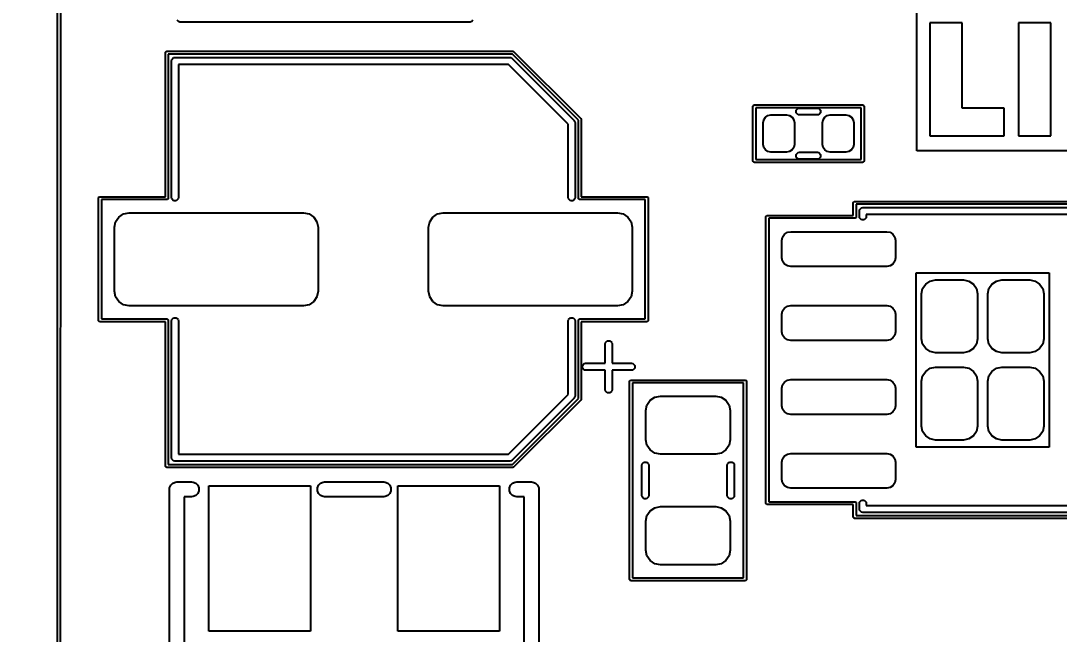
# Model space of a CAD drawing. Extents: x 99 to 187, y -188 to -32.
# Drawn here: x 126.56 to 144.41, y -142.81 to -132.27 of the extents above; entities that cross this region are included whole.
import ezdxf

# ---------------------------------------------------------------- set-up
doc = ezdxf.new("R2010")
doc.units = 0
doc.layers.get('0').update_dxf_attribs({"linetype": 'CONTINUOUS'})
doc.layers.get('Defpoints').update_dxf_attribs({"linetype": 'CONTINUOUS'})
doc.layers.add('BLACK', color=7, linetype='CONTINUOUS')
doc.dimstyles.get("Standard").update_dxf_attribs({"dimtxt": 3, "dimasz": 3, "dimexe": 0.18, "dimexo": 0.0625, "dimgap": 0.09, "dimtad": 0, "dimtih": 1, "dimtoh": 1, "dimzin": 0, "dimdsep": 46, "dimtxsty": 'Standard', "dimcen": 0.09, "dimclrd": 3, "dimclre": 3, "dimclrt": 3, "dimadec": 0, "dimazin": 0, "dimtfac": 1, "dimtofl": 0, "dimtmove": 0, "dimatfit": 3, "dimfxl": 1, "dimtolj": 1, "dimtzin": 0, "dimarcsym": 0})

# ---------------------------------------------------------------- blocks, each defined once
blk = doc.blocks.new('*D9')
at = {"color": 3, "linetype": 'Continuous', "lineweight": -2}
for p, q in [((129.184, -49.578), (104.649, -49.577)), ((104.829, -52.577), (104.826, -107.356)), ((104.822, -163.241), (104.826, -110.536)), ((129.177, -166.243), (104.642, -166.241))]:
    blk.add_line(p, q, dxfattribs=at)
at = {"color": 3, "linetype": 'Continuous'}
for points in [[(104.329, -52.577), (105.329, -52.577), (104.829, -49.577)], [(104.322, -163.241), (105.322, -163.241), (104.822, -166.241)]]:
    blk.add_solid(points, dxfattribs=at)
at = {"layer": 'Defpoints', "color": 0, "linetype": 'Continuous'}
for p in [(104.829, -49.577), (129.247, -49.578), (129.24, -166.243)]:
    blk.add_point(p, dxfattribs=at)
at = {"color": 3, "linetype": 'Continuous', "insert": (104.826, -108.946), "char_height": 3, "attachment_point": 5}
blk.add_mtext('\\A1;116.66', dxfattribs=at)
blk = doc.blocks.new('*D10')
at = {"color": 3, "linetype": 'Continuous', "lineweight": -2}
for p, q in [((129.781, -52.266), (122.89, -52.262)), ((123.068, -55.262), (123.042, -106.373)), ((123.015, -160.663), (123.041, -109.553)), ((129.725, -163.667), (122.834, -163.663))]:
    blk.add_line(p, q, dxfattribs=at)
at = {"color": 3, "linetype": 'Continuous'}
for points in [[(122.568, -55.262), (123.568, -55.262), (123.07, -52.262)], [(122.515, -160.663), (123.515, -160.664), (123.014, -163.663)]]:
    blk.add_solid(points, dxfattribs=at)
at = {"layer": 'Defpoints', "color": 0, "linetype": 'Continuous'}
for p in [(129.844, -52.266), (123.014, -163.663), (129.788, -163.667)]:
    blk.add_point(p, dxfattribs=at)
at = {"color": 3, "linetype": 'Continuous', "insert": (123.042, -107.963), "char_height": 3, "attachment_point": 5}
blk.add_mtext('\\A1;111.40', dxfattribs=at)

msp = doc.modelspace()

# ---------------------------------------------------------------- linework, layer by layer
at = {"layer": 'BLACK', "linetype": 'Continuous'}
for p, q in [((127.184033, -158.111992), (127.197765, -112.694393)), ((127.247765, -112.694408), (127.234033, -158.112005)), ((141.965356, -134.503485), (141.965356, -132.050387)), ((129.268332, -132.28236), (129.24764, -132.261668)), ((129.295368, -132.293559), (129.268332, -132.28236)), ((134.311668, -132.28236), (134.284632, -132.293559)), ((134.33236, -132.261668), (134.311668, -132.28236)), ((129.31, -132.295), (129.295368, -132.293559)), ((134.27, -132.295), (129.31, -132.295)), ((134.284632, -132.293559), (134.27, -132.295)), ((142.742498, -132.30778), (142.187578, -132.30778)), ((142.187578, -132.30778), (142.187578, -134.25)), ((142.742498, -133.773237), (142.742498, -132.30778)), ((144.264619, -132.303872), (143.709699, -132.303872)), ((143.709699, -132.303872), (143.709699, -134.25)), ((144.264619, -134.25), (144.264619, -132.303872)), ((129.045, -132.82), (129.046903, -132.810433)), ((129.045, -135.295), (129.045, -132.82)), ((129.046903, -132.810433), (129.060433, -132.796903)), ((129.060433, -132.796903), (129.07, -132.795)), ((129.07, -132.795), (135.02, -132.795)), ((135.02, -132.795), (135.029567, -132.796903)), ((135.029567, -132.796903), (135.037678, -132.802322)), ((135.037678, -132.802322), (136.187678, -133.952323)), ((129.095, -132.845), (129.095, -135.32)), ((135.009644, -132.845), (129.095, -132.845)), ((129.15, -132.96), (129.154567, -132.937039)), ((129.15, -135.31), (129.15, -132.96)), ((129.154567, -132.937039), (129.187039, -132.904567)), ((129.187039, -132.904567), (129.21, -132.9)), ((129.21, -132.9), (134.965563, -132.9)), ((134.965563, -132.9), (134.988524, -132.904567)), ((134.988524, -132.904567), (135.007989, -132.917574)), ((135.007989, -132.917574), (136.072426, -133.98201)), ((136.145, -133.980355), (135.009644, -132.845)), ((134.940711, -133.02), (129.27, -133.02)), ((129.27, -133.02), (129.27, -135.31)), ((135.97, -134.049289), (134.940711, -133.02)), ((139.160433, -133.716903), (139.17, -133.715)), ((139.17, -133.715), (141.03, -133.715)), ((141.03, -133.715), (141.039567, -133.716903)), ((139.145, -133.74), (139.146903, -133.730433)), ((139.145, -134.68), (139.145, -133.74)), ((139.146903, -133.730433), (139.160433, -133.716903)), ((139.195, -133.765), (139.195, -134.655)), ((141.005, -133.765), (139.195, -133.765)), ((139.403338, -133.900276), (139.455, -133.89)), ((139.403338, -133.900276), (139.455, -133.89)), ((139.455, -133.89), (139.725, -133.89)), ((139.455, -133.89), (139.725, -133.89)), ((139.725, -133.89), (139.776662, -133.900276)), ((139.725, -133.89), (139.776662, -133.900276)), ((139.890926, -133.807039), (139.923398, -133.774567)), ((139.890926, -133.852961), (139.890926, -133.807039)), ((139.923398, -133.885433), (139.890926, -133.852961)), ((139.923398, -133.774567), (139.946359, -133.77)), ((139.946359, -133.89), (139.923398, -133.885433)), ((139.946359, -133.77), (140.253641, -133.77)), ((140.253641, -133.89), (139.946359, -133.89)), ((140.253641, -133.77), (140.276602, -133.774567)), ((140.276602, -133.885433), (140.253641, -133.89)), ((140.276602, -133.774567), (140.309074, -133.807039)), ((140.309074, -133.852961), (140.276602, -133.885433)), ((140.309074, -133.807039), (140.309074, -133.852961)), ((140.423338, -133.900276), (140.475, -133.89)), ((140.423338, -133.900276), (140.475, -133.89)), ((140.475, -133.89), (140.745, -133.89)), ((140.475, -133.89), (140.745, -133.89)), ((140.745, -133.89), (140.796662, -133.900276)), ((140.745, -133.89), (140.796662, -133.900276)), ((141.005, -134.655), (141.005, -133.765)), ((141.039567, -133.716903), (141.053097, -133.730433)), ((141.053097, -133.730433), (141.055, -133.74)), ((141.055, -133.74), (141.055, -134.68)), ((143.465457, -133.773237), (142.742498, -133.773237)), ((143.465457, -134.25), (143.465457, -133.773237)), ((135.97, -135.31), (135.97, -134.049289)), ((136.072426, -133.98201), (136.085433, -134.001476)), ((136.085433, -134.001476), (136.09, -134.024437)), ((136.09, -134.024437), (136.09, -135.31)), ((136.145, -135.32), (136.145, -133.980355)), ((136.187678, -133.952323), (136.193097, -133.960433)), ((136.193097, -133.960433), (136.195, -133.97)), ((136.195, -133.97), (136.195, -135.295)), ((139.32, -134.025), (139.330276, -133.973338)), ((139.32, -134.025), (139.330276, -133.973338)), ((139.32, -134.395), (139.32, -134.025)), ((139.32, -134.395), (139.32, -134.025)), ((139.330276, -133.973338), (139.359541, -133.929541)), ((139.330276, -133.973338), (139.359541, -133.929541)), ((139.359541, -133.929541), (139.403338, -133.900276)), ((139.359541, -133.929541), (139.403338, -133.900276)), ((139.776662, -133.900276), (139.820459, -133.929541)), ((139.776662, -133.900276), (139.820459, -133.929541)), ((139.820459, -133.929541), (139.849724, -133.973338)), ((139.820459, -133.929541), (139.849724, -133.973338)), ((139.849724, -133.973338), (139.86, -134.025)), ((139.849724, -133.973338), (139.86, -134.025)), ((139.86, -134.025), (139.86, -134.395)), ((139.86, -134.025), (139.86, -134.395)), ((140.34, -134.025), (140.350276, -133.973338)), ((140.34, -134.025), (140.350276, -133.973338)), ((140.34, -134.395), (140.34, -134.025)), ((140.34, -134.395), (140.34, -134.025)), ((140.350276, -133.973338), (140.379541, -133.929541)), ((140.350276, -133.973338), (140.379541, -133.929541)), ((140.379541, -133.929541), (140.423338, -133.900276)), ((140.379541, -133.929541), (140.423338, -133.900276)), ((140.796662, -133.900276), (140.840459, -133.929541)), ((140.796662, -133.900276), (140.840459, -133.929541)), ((140.840459, -133.929541), (140.869724, -133.973338)), ((140.840459, -133.929541), (140.869724, -133.973338)), ((140.869724, -133.973338), (140.88, -134.025)), ((140.869724, -133.973338), (140.88, -134.025)), ((140.88, -134.025), (140.88, -134.395)), ((140.88, -134.025), (140.88, -134.395)), ((142.187578, -134.25), (143.465457, -134.25)), ((143.709699, -134.25), (144.264619, -134.25)), ((139.330276, -134.446662), (139.32, -134.395)), ((139.330276, -134.446662), (139.32, -134.395)), ((139.86, -134.395), (139.849724, -134.446662)), ((139.86, -134.395), (139.849724, -134.446662)), ((140.350276, -134.446662), (140.34, -134.395)), ((140.350276, -134.446662), (140.34, -134.395)), ((140.88, -134.395), (140.869724, -134.446662)), ((140.88, -134.395), (140.869724, -134.446662)), ((139.359541, -134.490459), (139.330276, -134.446662)), ((139.359541, -134.490459), (139.330276, -134.446662)), ((139.403338, -134.519724), (139.359541, -134.490459)), ((139.403338, -134.519724), (139.359541, -134.490459)), ((139.455, -134.53), (139.403338, -134.519724)), ((139.455, -134.53), (139.403338, -134.519724)), ((139.725, -134.53), (139.455, -134.53)), ((139.725, -134.53), (139.455, -134.53)), ((139.776662, -134.519724), (139.725, -134.53)), ((139.776662, -134.519724), (139.725, -134.53)), ((139.820459, -134.490459), (139.776662, -134.519724)), ((139.820459, -134.490459), (139.776662, -134.519724)), ((139.849724, -134.446662), (139.820459, -134.490459)), ((139.849724, -134.446662), (139.820459, -134.490459)), ((139.890926, -134.567039), (139.923398, -134.534567)), ((139.890926, -134.612961), (139.890926, -134.567039)), ((139.923398, -134.534567), (139.946359, -134.53)), ((139.946359, -134.53), (140.253641, -134.53)), ((140.253641, -134.53), (140.276602, -134.534567)), ((140.276602, -134.534567), (140.309074, -134.567039)), ((140.309074, -134.567039), (140.309074, -134.612961)), ((140.379541, -134.490459), (140.350276, -134.446662)), ((140.379541, -134.490459), (140.350276, -134.446662)), ((140.423338, -134.519724), (140.379541, -134.490459)), ((140.423338, -134.519724), (140.379541, -134.490459)), ((140.475, -134.53), (140.423338, -134.519724)), ((140.475, -134.53), (140.423338, -134.519724)), ((140.745, -134.53), (140.475, -134.53)), ((140.745, -134.53), (140.475, -134.53)), ((140.796662, -134.519724), (140.745, -134.53)), ((140.796662, -134.519724), (140.745, -134.53)), ((140.840459, -134.490459), (140.796662, -134.519724)), ((140.840459, -134.490459), (140.796662, -134.519724)), ((140.869724, -134.446662), (140.840459, -134.490459)), ((140.869724, -134.446662), (140.840459, -134.490459)), ((152.889457, -134.503485), (141.965356, -134.503485)), ((139.146903, -134.689567), (139.145, -134.68)), ((139.160433, -134.703097), (139.146903, -134.689567)), ((139.17, -134.705), (139.160433, -134.703097)), ((141.03, -134.705), (139.17, -134.705)), ((139.195, -134.655), (141.005, -134.655)), ((139.923398, -134.645433), (139.890926, -134.612961)), ((139.946359, -134.65), (139.923398, -134.645433)), ((140.253641, -134.65), (139.946359, -134.65)), ((140.276602, -134.645433), (140.253641, -134.65)), ((140.309074, -134.612961), (140.276602, -134.645433)), ((141.039567, -134.703097), (141.03, -134.705)), ((141.053097, -134.689567), (141.039567, -134.703097)), ((141.055, -134.68), (141.053097, -134.689567)), ((127.895, -135.32), (127.896903, -135.310433)), ((127.895, -137.42), (127.895, -135.32)), ((127.896903, -135.310433), (127.910433, -135.296903)), ((127.910433, -135.296903), (127.92, -135.295)), ((127.92, -135.295), (129.045, -135.295)), ((129.095, -135.32), (129.093097, -135.329567)), ((129.154567, -135.332961), (129.15, -135.31)), ((129.27, -135.31), (129.265433, -135.332961)), ((135.974567, -135.332961), (135.97, -135.31)), ((136.09, -135.31), (136.085433, -135.332961)), ((136.146903, -135.329567), (136.145, -135.32)), ((136.195, -135.295), (137.32, -135.295)), ((137.32, -135.295), (137.329567, -135.296903)), ((137.329567, -135.296903), (137.343097, -135.310433)), ((137.343097, -135.310433), (137.345, -135.32)), ((137.345, -135.32), (137.345, -137.42)), ((129.07, -135.345), (127.945, -135.345)), ((127.945, -135.345), (127.945, -137.395)), ((129.079567, -135.343097), (129.07, -135.345)), ((129.093097, -135.329567), (129.079567, -135.343097)), ((129.187039, -135.365433), (129.154567, -135.332961)), ((129.232961, -135.365433), (129.187039, -135.365433)), ((129.265433, -135.332961), (129.232961, -135.365433)), ((136.007039, -135.365433), (135.974567, -135.332961)), ((136.052961, -135.365433), (136.007039, -135.365433)), ((136.085433, -135.332961), (136.052961, -135.365433)), ((136.160433, -135.343097), (136.146903, -135.329567)), ((136.17, -135.345), (136.160433, -135.343097)), ((137.295, -135.345), (136.17, -135.345)), ((137.295, -137.395), (137.295, -135.345)), ((140.87, -135.4), (140.871903, -135.390433)), ((140.87, -135.615), (140.87, -135.4)), ((140.871903, -135.390433), (140.885433, -135.376903)), ((140.885433, -135.376903), (140.895, -135.375)), ((140.895, -135.375), (145.295, -135.375)), ((140.92, -135.425), (140.92, -135.64)), ((145.27, -135.425), (140.92, -135.425)), ((140.979567, -135.517039), (141.012039, -135.484567)), ((141.012039, -135.484567), (141.035, -135.48)), ((141.035, -135.48), (145.155, -135.48)), ((128.18903, -135.724329), (128.243223, -135.643223)), ((128.18903, -135.724329), (128.243223, -135.643223)), ((128.243223, -135.643223), (128.324329, -135.58903)), ((128.243223, -135.643223), (128.324329, -135.58903)), ((128.324329, -135.58903), (128.42, -135.57)), ((128.324329, -135.58903), (128.42, -135.57)), ((128.42, -135.57), (131.42, -135.57)), ((128.42, -135.57), (131.42, -135.57)), ((131.42, -135.57), (131.515671, -135.58903)), ((131.42, -135.57), (131.515671, -135.58903)), ((131.515671, -135.58903), (131.596777, -135.643223)), ((131.515671, -135.58903), (131.596777, -135.643223)), ((131.596777, -135.643223), (131.65097, -135.724329)), ((131.596777, -135.643223), (131.65097, -135.724329)), ((133.58903, -135.724329), (133.643223, -135.643223)), ((133.58903, -135.724329), (133.643223, -135.643223)), ((133.643223, -135.643223), (133.724329, -135.58903)), ((133.643223, -135.643223), (133.724329, -135.58903)), ((133.724329, -135.58903), (133.82, -135.57)), ((133.724329, -135.58903), (133.82, -135.57)), ((133.82, -135.57), (136.82, -135.57)), ((133.82, -135.57), (136.82, -135.57)), ((136.82, -135.57), (136.915671, -135.58903)), ((136.82, -135.57), (136.915671, -135.58903)), ((136.915671, -135.58903), (136.996777, -135.643223)), ((136.915671, -135.58903), (136.996777, -135.643223)), ((136.996777, -135.643223), (137.05097, -135.724329)), ((136.996777, -135.643223), (137.05097, -135.724329)), ((139.37, -135.64), (139.371903, -135.630433)), ((139.37, -140.56), (139.37, -135.64)), ((139.371903, -135.630433), (139.385433, -135.616903)), ((139.385433, -135.616903), (139.395, -135.615)), ((139.395, -135.615), (140.87, -135.615)), ((140.895, -135.665), (139.42, -135.665)), ((139.42, -135.665), (139.42, -140.535)), ((140.904567, -135.663097), (140.895, -135.665)), ((140.918097, -135.649567), (140.904567, -135.663097)), ((140.92, -135.64), (140.918097, -135.649567)), ((140.975, -135.54), (140.979567, -135.517039)), ((140.975, -135.635), (140.975, -135.54)), ((140.979567, -135.657961), (140.975, -135.635)), ((141.012039, -135.690433), (140.979567, -135.657961)), ((141.090433, -135.657961), (141.057961, -135.690433)), ((141.095, -135.635), (141.090433, -135.657961)), ((145.095, -135.6), (141.095, -135.6)), ((141.095, -135.6), (141.095, -135.635)), ((128.17, -135.82), (128.18903, -135.724329)), ((128.17, -135.82), (128.18903, -135.724329)), ((128.17, -136.92), (128.17, -135.82)), ((128.17, -136.92), (128.17, -135.82)), ((131.65097, -135.724329), (131.67, -135.82)), ((131.65097, -135.724329), (131.67, -135.82)), ((131.67, -135.82), (131.67, -136.92)), ((131.67, -135.82), (131.67, -136.92)), ((133.57, -135.82), (133.58903, -135.724329)), ((133.57, -135.82), (133.58903, -135.724329)), ((133.57, -136.92), (133.57, -135.82)), ((133.57, -136.92), (133.57, -135.82)), ((137.05097, -135.724329), (137.07, -135.82)), ((137.05097, -135.724329), (137.07, -135.82)), ((137.07, -135.82), (137.07, -136.92)), ((137.07, -135.82), (137.07, -136.92)), ((141.057961, -135.690433), (141.012039, -135.690433)), ((139.645, -136.045), (139.656418, -135.987597)), ((139.645, -136.045), (139.656418, -135.987597)), ((139.656418, -135.987597), (139.688934, -135.938934)), ((139.656418, -135.987597), (139.688934, -135.938934)), ((139.688934, -135.938934), (139.737597, -135.906418)), ((139.688934, -135.938934), (139.737597, -135.906418)), ((139.737597, -135.906418), (139.795, -135.895)), ((139.737597, -135.906418), (139.795, -135.895)), ((139.795, -135.895), (141.445, -135.895)), ((139.795, -135.895), (141.445, -135.895)), ((141.445, -135.895), (141.502403, -135.906418)), ((141.445, -135.895), (141.502403, -135.906418)), ((141.502403, -135.906418), (141.551066, -135.938934)), ((141.502403, -135.906418), (141.551066, -135.938934)), ((141.551066, -135.938934), (141.583582, -135.987597)), ((141.551066, -135.938934), (141.583582, -135.987597)), ((141.583582, -135.987597), (141.595, -136.045)), ((141.583582, -135.987597), (141.595, -136.045)), ((139.645, -136.345), (139.645, -136.045)), ((139.645, -136.345), (139.645, -136.045)), ((141.595, -136.045), (141.595, -136.345)), ((141.595, -136.045), (141.595, -136.345)), ((139.656418, -136.402403), (139.645, -136.345)), ((139.656418, -136.402403), (139.645, -136.345)), ((141.595, -136.345), (141.583582, -136.402403)), ((141.595, -136.345), (141.583582, -136.402403)), ((139.688934, -136.451066), (139.656418, -136.402403)), ((139.688934, -136.451066), (139.656418, -136.402403)), ((139.737597, -136.483582), (139.688934, -136.451066)), ((139.737597, -136.483582), (139.688934, -136.451066)), ((139.795, -136.495), (139.737597, -136.483582)), ((139.795, -136.495), (139.737597, -136.483582)), ((141.445, -136.495), (139.795, -136.495)), ((141.445, -136.495), (139.795, -136.495)), ((141.502403, -136.483582), (141.445, -136.495)), ((141.502403, -136.483582), (141.445, -136.495)), ((141.551066, -136.451066), (141.502403, -136.483582)), ((141.551066, -136.451066), (141.502403, -136.483582)), ((141.583582, -136.402403), (141.551066, -136.451066)), ((141.583582, -136.402403), (141.551066, -136.451066)), ((141.95, -139.6), (141.95, -136.6)), ((141.95, -136.6), (144.24, -136.6)), ((142.115294, -136.795294), (142.193156, -136.743269)), ((142.193156, -136.743269), (142.285, -136.725)), ((142.285, -136.725), (142.765, -136.725)), ((142.765, -136.725), (142.856844, -136.743269)), ((142.856844, -136.743269), (142.934706, -136.795294)), ((143.255294, -136.795294), (143.333156, -136.743269)), ((143.333156, -136.743269), (143.425, -136.725)), ((143.425, -136.725), (143.905, -136.725)), ((143.905, -136.725), (143.996844, -136.743269)), ((143.996844, -136.743269), (144.074706, -136.795294)), ((144.24, -136.6), (144.24, -139.6)), ((128.18903, -137.015671), (128.17, -136.92)), ((128.18903, -137.015671), (128.17, -136.92)), ((131.67, -136.92), (131.65097, -137.015671)), ((131.67, -136.92), (131.65097, -137.015671)), ((133.58903, -137.015671), (133.57, -136.92)), ((133.58903, -137.015671), (133.57, -136.92)), ((137.07, -136.92), (137.05097, -137.015671)), ((137.07, -136.92), (137.05097, -137.015671)), ((142.045, -136.965), (142.063269, -136.873156)), ((142.063269, -136.873156), (142.115294, -136.795294)), ((142.934706, -136.795294), (142.986731, -136.873156)), ((142.986731, -136.873156), (143.005, -136.965)), ((143.185, -136.965), (143.203269, -136.873156)), ((143.203269, -136.873156), (143.255294, -136.795294)), ((144.074706, -136.795294), (144.126731, -136.873156)), ((144.126731, -136.873156), (144.145, -136.965)), ((128.243223, -137.096777), (128.18903, -137.015671)), ((128.243223, -137.096777), (128.18903, -137.015671)), ((128.324329, -137.15097), (128.243223, -137.096777)), ((128.324329, -137.15097), (128.243223, -137.096777)), ((131.596777, -137.096777), (131.515671, -137.15097)), ((131.596777, -137.096777), (131.515671, -137.15097)), ((131.65097, -137.015671), (131.596777, -137.096777)), ((131.65097, -137.015671), (131.596777, -137.096777)), ((133.643223, -137.096777), (133.58903, -137.015671)), ((133.643223, -137.096777), (133.58903, -137.015671)), ((133.724329, -137.15097), (133.643223, -137.096777)), ((133.724329, -137.15097), (133.643223, -137.096777)), ((136.996777, -137.096777), (136.915671, -137.15097)), ((136.996777, -137.096777), (136.915671, -137.15097)), ((137.05097, -137.015671), (136.996777, -137.096777)), ((137.05097, -137.015671), (136.996777, -137.096777)), ((142.045, -137.735), (142.045, -136.965)), ((143.005, -136.965), (143.005, -137.735)), ((143.185, -137.735), (143.185, -136.965)), ((144.145, -136.965), (144.145, -137.735)), ((128.42, -137.17), (128.324329, -137.15097)), ((128.42, -137.17), (128.324329, -137.15097)), ((131.42, -137.17), (128.42, -137.17)), ((131.42, -137.17), (128.42, -137.17)), ((131.515671, -137.15097), (131.42, -137.17)), ((131.515671, -137.15097), (131.42, -137.17)), ((133.82, -137.17), (133.724329, -137.15097)), ((133.82, -137.17), (133.724329, -137.15097)), ((136.82, -137.17), (133.82, -137.17)), ((136.82, -137.17), (133.82, -137.17)), ((136.915671, -137.15097), (136.82, -137.17)), ((136.915671, -137.15097), (136.82, -137.17)), ((139.645, -137.315), (139.656418, -137.257597)), ((139.645, -137.315), (139.656418, -137.257597)), ((139.656418, -137.257597), (139.688934, -137.208934)), ((139.656418, -137.257597), (139.688934, -137.208934)), ((139.688934, -137.208934), (139.737597, -137.176418)), ((139.688934, -137.208934), (139.737597, -137.176418)), ((139.737597, -137.176418), (139.795, -137.165)), ((139.737597, -137.176418), (139.795, -137.165)), ((139.795, -137.165), (141.445, -137.165)), ((139.795, -137.165), (141.445, -137.165)), ((141.445, -137.165), (141.502403, -137.176418)), ((141.445, -137.165), (141.502403, -137.176418)), ((141.502403, -137.176418), (141.551066, -137.208934)), ((141.502403, -137.176418), (141.551066, -137.208934)), ((141.551066, -137.208934), (141.583582, -137.257597)), ((141.551066, -137.208934), (141.583582, -137.257597)), ((141.583582, -137.257597), (141.595, -137.315)), ((141.583582, -137.257597), (141.595, -137.315)), ((127.896903, -137.429567), (127.895, -137.42)), ((127.910433, -137.443097), (127.896903, -137.429567)), ((127.92, -137.445), (127.910433, -137.443097)), ((129.045, -137.445), (127.92, -137.445)), ((127.945, -137.395), (129.07, -137.395)), ((129.045, -139.92), (129.045, -137.445)), ((129.07, -137.395), (129.079567, -137.396903)), ((129.079567, -137.396903), (129.093097, -137.410433)), ((129.093097, -137.410433), (129.095, -137.42)), ((129.095, -137.42), (129.095, -139.895)), ((129.15, -137.43), (129.154567, -137.407039)), ((129.15, -139.78), (129.15, -137.43)), ((129.154567, -137.407039), (129.187039, -137.374567)), ((129.187039, -137.374567), (129.232961, -137.374567)), ((129.232961, -137.374567), (129.265433, -137.407039)), ((129.265433, -137.407039), (129.27, -137.43)), ((129.27, -137.43), (129.27, -139.72)), ((135.97, -137.43), (135.974567, -137.407039)), ((135.97, -138.69071), (135.97, -137.43)), ((135.974567, -137.407039), (136.007039, -137.374567)), ((136.007039, -137.374567), (136.052961, -137.374567)), ((136.052961, -137.374567), (136.085433, -137.407039)), ((136.085433, -137.407039), (136.09, -137.43)), ((136.09, -137.43), (136.09, -138.715563)), ((136.145, -137.42), (136.146903, -137.410433)), ((136.145, -138.759644), (136.145, -137.42)), ((136.146903, -137.410433), (136.160433, -137.396903)), ((136.160433, -137.396903), (136.17, -137.395)), ((136.17, -137.395), (137.295, -137.395)), ((137.32, -137.445), (136.195, -137.445)), ((136.195, -137.445), (136.195, -138.77)), ((137.329567, -137.443097), (137.32, -137.445)), ((137.343097, -137.429567), (137.329567, -137.443097)), ((137.345, -137.42), (137.343097, -137.429567)), ((139.645, -137.615), (139.645, -137.315)), ((139.645, -137.615), (139.645, -137.315)), ((141.595, -137.315), (141.595, -137.615)), ((141.595, -137.315), (141.595, -137.615)), ((139.656418, -137.672403), (139.645, -137.615)), ((139.656418, -137.672403), (139.645, -137.615)), ((141.595, -137.615), (141.583582, -137.672403)), ((141.595, -137.615), (141.583582, -137.672403)), ((136.60375, -137.82375), (136.608317, -137.800789)), ((136.608317, -137.800789), (136.640789, -137.768317)), ((136.640789, -137.768317), (136.686711, -137.768317)), ((136.686711, -137.768317), (136.719183, -137.800789)), ((136.719183, -137.800789), (136.72375, -137.82375)), ((139.688934, -137.721066), (139.656418, -137.672403)), ((139.688934, -137.721066), (139.656418, -137.672403)), ((139.737597, -137.753582), (139.688934, -137.721066)), ((139.737597, -137.753582), (139.688934, -137.721066)), ((139.795, -137.765), (139.737597, -137.753582)), ((139.795, -137.765), (139.737597, -137.753582)), ((141.445, -137.765), (139.795, -137.765)), ((141.445, -137.765), (139.795, -137.765)), ((141.502403, -137.753582), (141.445, -137.765)), ((141.502403, -137.753582), (141.445, -137.765)), ((141.551066, -137.721066), (141.502403, -137.753582)), ((141.551066, -137.721066), (141.502403, -137.753582)), ((141.583582, -137.672403), (141.551066, -137.721066)), ((141.583582, -137.672403), (141.551066, -137.721066)), ((142.063269, -137.826844), (142.045, -137.735)), ((143.005, -137.735), (142.986731, -137.826844)), ((143.203269, -137.826844), (143.185, -137.735)), ((144.145, -137.735), (144.126731, -137.826844)), ((136.60375, -138.1575), (136.60375, -137.82375)), ((136.72375, -137.82375), (136.72375, -138.1575)), ((142.115294, -137.904706), (142.063269, -137.826844)), ((142.193156, -137.956731), (142.115294, -137.904706)), ((142.285, -137.975), (142.193156, -137.956731)), ((142.765, -137.975), (142.285, -137.975)), ((142.856844, -137.956731), (142.765, -137.975)), ((142.934706, -137.904706), (142.856844, -137.956731)), ((142.986731, -137.826844), (142.934706, -137.904706)), ((143.255294, -137.904706), (143.203269, -137.826844)), ((143.333156, -137.956731), (143.255294, -137.904706)), ((143.425, -137.975), (143.333156, -137.956731)), ((143.905, -137.975), (143.425, -137.975)), ((143.996844, -137.956731), (143.905, -137.975)), ((144.074706, -137.904706), (143.996844, -137.956731)), ((144.126731, -137.826844), (144.074706, -137.904706)), ((136.214567, -138.194539), (136.247039, -138.162067)), ((136.247039, -138.162067), (136.27, -138.1575)), ((136.27, -138.1575), (136.60375, -138.1575)), ((136.72375, -138.1575), (137.0575, -138.1575)), ((137.0575, -138.1575), (137.080461, -138.162067)), ((137.080461, -138.162067), (137.112933, -138.194539)), ((136.214567, -138.240461), (136.214567, -138.194539)), ((136.247039, -138.272933), (136.214567, -138.240461)), ((136.27, -138.2775), (136.247039, -138.272933)), ((136.60375, -138.2775), (136.27, -138.2775)), ((136.60375, -138.61125), (136.60375, -138.2775)), ((137.0575, -138.2775), (136.72375, -138.2775)), ((136.72375, -138.2775), (136.72375, -138.61125)), ((137.080461, -138.272933), (137.0575, -138.2775)), ((137.112933, -138.240461), (137.080461, -138.272933)), ((137.112933, -138.194539), (137.112933, -138.240461)), ((142.063269, -138.373156), (142.115294, -138.295294)), ((142.115294, -138.295294), (142.193156, -138.243269)), ((142.193156, -138.243269), (142.285, -138.225)), ((142.285, -138.225), (142.765, -138.225)), ((142.765, -138.225), (142.856844, -138.243269)), ((142.856844, -138.243269), (142.934706, -138.295294)), ((142.934706, -138.295294), (142.986731, -138.373156)), ((143.203269, -138.373156), (143.255294, -138.295294)), ((143.255294, -138.295294), (143.333156, -138.243269)), ((143.333156, -138.243269), (143.425, -138.225)), ((143.425, -138.225), (143.905, -138.225)), ((143.905, -138.225), (143.996844, -138.243269)), ((143.996844, -138.243269), (144.074706, -138.295294)), ((144.074706, -138.295294), (144.126731, -138.373156)), ((137.025, -138.47), (137.026903, -138.460433)), ((137.025, -141.87), (137.025, -138.47)), ((137.026903, -138.460433), (137.040433, -138.446903)), ((137.040433, -138.446903), (137.05, -138.445)), ((137.05, -138.445), (139.01, -138.445)), ((137.075, -138.495), (137.075, -141.845)), ((138.985, -138.495), (137.075, -138.495)), ((138.985, -141.845), (138.985, -138.495)), ((139.01, -138.445), (139.019567, -138.446903)), ((139.019567, -138.446903), (139.033097, -138.460433)), ((139.033097, -138.460433), (139.035, -138.47)), ((139.035, -138.47), (139.035, -141.87)), ((139.645, -138.585), (139.656418, -138.527597)), ((139.645, -138.585), (139.656418, -138.527597)), ((139.656418, -138.527597), (139.688934, -138.478934)), ((139.656418, -138.527597), (139.688934, -138.478934)), ((139.688934, -138.478934), (139.737597, -138.446418)), ((139.688934, -138.478934), (139.737597, -138.446418)), ((139.737597, -138.446418), (139.795, -138.435)), ((139.737597, -138.446418), (139.795, -138.435)), ((139.795, -138.435), (141.445, -138.435)), ((139.795, -138.435), (141.445, -138.435)), ((141.445, -138.435), (141.502403, -138.446418)), ((141.445, -138.435), (141.502403, -138.446418)), ((141.502403, -138.446418), (141.551066, -138.478934)), ((141.502403, -138.446418), (141.551066, -138.478934)), ((141.551066, -138.478934), (141.583582, -138.527597)), ((141.551066, -138.478934), (141.583582, -138.527597)), ((141.583582, -138.527597), (141.595, -138.585)), ((141.583582, -138.527597), (141.595, -138.585)), ((142.045, -138.465), (142.063269, -138.373156)), ((142.045, -139.235), (142.045, -138.465)), ((142.986731, -138.373156), (143.005, -138.465)), ((143.005, -138.465), (143.005, -139.235)), ((143.185, -138.465), (143.203269, -138.373156)), ((143.185, -139.235), (143.185, -138.465)), ((144.126731, -138.373156), (144.145, -138.465)), ((144.145, -138.465), (144.145, -139.235)), ((134.940711, -139.72), (135.97, -138.69071)), ((136.608317, -138.634211), (136.60375, -138.61125)), ((136.640789, -138.666683), (136.608317, -138.634211)), ((136.686711, -138.666683), (136.640789, -138.666683)), ((136.719183, -138.634211), (136.686711, -138.666683)), ((136.72375, -138.61125), (136.719183, -138.634211)), ((139.645, -138.885), (139.645, -138.585)), ((139.645, -138.885), (139.645, -138.585)), ((141.595, -138.585), (141.595, -138.885)), ((141.595, -138.585), (141.595, -138.885)), ((136.072426, -138.75799), (135.007989, -139.822426)), ((135.009644, -139.895), (136.145, -138.759644)), ((136.187678, -138.787677), (135.037678, -139.937678)), ((136.085433, -138.738524), (136.072426, -138.75799)), ((136.09, -138.715563), (136.085433, -138.738524)), ((136.193097, -138.779567), (136.187678, -138.787677)), ((136.195, -138.77), (136.193097, -138.779567)), ((137.305, -138.97), (137.32403, -138.874329)), ((137.305, -138.97), (137.32403, -138.874329)), ((137.32403, -138.874329), (137.378223, -138.793223)), ((137.32403, -138.874329), (137.378223, -138.793223)), ((137.378223, -138.793223), (137.459329, -138.73903)), ((137.378223, -138.793223), (137.459329, -138.73903)), ((137.459329, -138.73903), (137.555, -138.72)), ((137.459329, -138.73903), (137.555, -138.72)), ((137.555, -138.72), (138.505, -138.72)), ((137.555, -138.72), (138.505, -138.72)), ((138.505, -138.72), (138.600671, -138.73903)), ((138.505, -138.72), (138.600671, -138.73903)), ((138.600671, -138.73903), (138.681777, -138.793223)), ((138.600671, -138.73903), (138.681777, -138.793223)), ((138.681777, -138.793223), (138.73597, -138.874329)), ((138.681777, -138.793223), (138.73597, -138.874329)), ((138.73597, -138.874329), (138.755, -138.97)), ((138.73597, -138.874329), (138.755, -138.97)), ((139.656418, -138.942403), (139.645, -138.885)), ((139.656418, -138.942403), (139.645, -138.885)), ((141.595, -138.885), (141.583582, -138.942403)), ((141.595, -138.885), (141.583582, -138.942403)), ((137.305, -139.47), (137.305, -138.97)), ((137.305, -139.47), (137.305, -138.97)), ((138.755, -138.97), (138.755, -139.47)), ((138.755, -138.97), (138.755, -139.47)), ((139.688934, -138.991066), (139.656418, -138.942403)), ((139.688934, -138.991066), (139.656418, -138.942403)), ((139.737597, -139.023582), (139.688934, -138.991066)), ((139.737597, -139.023582), (139.688934, -138.991066)), ((139.795, -139.035), (139.737597, -139.023582)), ((139.795, -139.035), (139.737597, -139.023582)), ((141.445, -139.035), (139.795, -139.035)), ((141.445, -139.035), (139.795, -139.035)), ((141.502403, -139.023582), (141.445, -139.035)), ((141.502403, -139.023582), (141.445, -139.035)), ((141.551066, -138.991066), (141.502403, -139.023582)), ((141.551066, -138.991066), (141.502403, -139.023582)), ((141.583582, -138.942403), (141.551066, -138.991066)), ((141.583582, -138.942403), (141.551066, -138.991066)), ((142.063269, -139.326844), (142.045, -139.235)), ((143.005, -139.235), (142.986731, -139.326844)), ((143.203269, -139.326844), (143.185, -139.235)), ((144.145, -139.235), (144.126731, -139.326844)), ((142.115294, -139.404706), (142.063269, -139.326844)), ((142.193156, -139.456731), (142.115294, -139.404706)), ((142.934706, -139.404706), (142.856844, -139.456731)), ((142.986731, -139.326844), (142.934706, -139.404706)), ((143.255294, -139.404706), (143.203269, -139.326844)), ((143.333156, -139.456731), (143.255294, -139.404706)), ((144.074706, -139.404706), (143.996844, -139.456731)), ((144.126731, -139.326844), (144.074706, -139.404706)), ((137.32403, -139.565671), (137.305, -139.47)), ((137.32403, -139.565671), (137.305, -139.47)), ((137.378223, -139.646777), (137.32403, -139.565671)), ((137.378223, -139.646777), (137.32403, -139.565671)), ((138.73597, -139.565671), (138.681777, -139.646777)), ((138.73597, -139.565671), (138.681777, -139.646777)), ((138.755, -139.47), (138.73597, -139.565671)), ((138.755, -139.47), (138.73597, -139.565671)), ((144.24, -139.6), (141.95, -139.6)), ((142.285, -139.475), (142.193156, -139.456731)), ((142.765, -139.475), (142.285, -139.475)), ((142.856844, -139.456731), (142.765, -139.475)), ((143.425, -139.475), (143.333156, -139.456731)), ((143.905, -139.475), (143.425, -139.475)), ((143.996844, -139.456731), (143.905, -139.475)), ((129.154567, -139.802961), (129.15, -139.78)), ((129.27, -139.72), (134.940711, -139.72)), ((137.459329, -139.70097), (137.378223, -139.646777)), ((137.459329, -139.70097), (137.378223, -139.646777)), ((137.555, -139.72), (137.459329, -139.70097)), ((137.555, -139.72), (137.459329, -139.70097)), ((138.505, -139.72), (137.555, -139.72)), ((138.505, -139.72), (137.555, -139.72)), ((138.600671, -139.70097), (138.505, -139.72)), ((138.600671, -139.70097), (138.505, -139.72)), ((138.681777, -139.646777), (138.600671, -139.70097)), ((138.681777, -139.646777), (138.600671, -139.70097)), ((139.656418, -139.797597), (139.688934, -139.748934)), ((139.656418, -139.797597), (139.688934, -139.748934)), ((139.688934, -139.748934), (139.737597, -139.716418)), ((139.688934, -139.748934), (139.737597, -139.716418)), ((139.737597, -139.716418), (139.795, -139.705)), ((139.737597, -139.716418), (139.795, -139.705)), ((139.795, -139.705), (141.445, -139.705)), ((139.795, -139.705), (141.445, -139.705)), ((141.445, -139.705), (141.502403, -139.716418)), ((141.445, -139.705), (141.502403, -139.716418)), ((141.502403, -139.716418), (141.551066, -139.748934)), ((141.502403, -139.716418), (141.551066, -139.748934)), ((141.551066, -139.748934), (141.583582, -139.797597)), ((141.551066, -139.748934), (141.583582, -139.797597)), ((129.046903, -139.929567), (129.045, -139.92)), ((129.060433, -139.943097), (129.046903, -139.929567)), ((129.07, -139.945), (129.060433, -139.943097)), ((135.02, -139.945), (129.07, -139.945)), ((129.095, -139.895), (135.009644, -139.895)), ((129.187039, -139.835433), (129.154567, -139.802961)), ((129.21, -139.84), (129.187039, -139.835433)), ((134.965563, -139.84), (129.21, -139.84)), ((134.988524, -139.835433), (134.965563, -139.84)), ((135.007989, -139.822426), (134.988524, -139.835433)), ((135.029567, -139.943097), (135.02, -139.945)), ((135.037678, -139.937678), (135.029567, -139.943097)), ((137.235, -139.908748), (137.239567, -139.885787)), ((137.235, -140.431252), (137.235, -139.908748)), ((137.239567, -139.885787), (137.272039, -139.853315)), ((137.272039, -139.853315), (137.317961, -139.853315)), ((137.317961, -139.853315), (137.350433, -139.885787)), ((137.350433, -139.885787), (137.355, -139.908748)), ((137.355, -139.908748), (137.355, -140.431252)), ((138.705, -139.908748), (138.709567, -139.885787)), ((138.705, -140.431252), (138.705, -139.908748)), ((138.709567, -139.885787), (138.742039, -139.853315)), ((138.742039, -139.853315), (138.787961, -139.853315)), ((138.787961, -139.853315), (138.820433, -139.885787)), ((138.820433, -139.885787), (138.825, -139.908748)), ((138.825, -139.908748), (138.825, -140.431252)), ((139.645, -139.855), (139.656418, -139.797597)), ((139.645, -139.855), (139.656418, -139.797597)), ((139.645, -140.155), (139.645, -139.855)), ((139.645, -140.155), (139.645, -139.855)), ((141.583582, -139.797597), (141.595, -139.855)), ((141.583582, -139.797597), (141.595, -139.855)), ((141.595, -139.855), (141.595, -140.155)), ((141.595, -139.855), (141.595, -140.155)), ((129.115, -140.323), (129.11744, -140.298224)), ((129.11744, -140.298224), (129.136403, -140.252443)), ((129.136403, -140.252443), (129.171443, -140.217403)), ((129.171443, -140.217403), (129.217224, -140.19844)), ((129.217224, -140.19844), (129.242, -140.196)), ((129.242, -140.196), (129.496, -140.196)), ((129.496, -140.196), (129.520776, -140.19844)), ((129.520776, -140.19844), (129.566557, -140.217403)), ((129.566557, -140.217403), (129.601597, -140.252443)), ((129.601597, -140.252443), (129.62056, -140.298224)), ((129.62056, -140.298224), (129.62056, -140.347776)), ((129.79, -142.76), (129.79, -140.26)), ((129.79, -140.26), (131.54, -140.26)), ((129.79, -142.76), (129.79, -140.26)), ((129.79, -140.26), (131.54, -140.26)), ((131.54, -140.26), (131.54, -142.76)), ((131.54, -140.26), (131.54, -142.76)), ((131.65744, -140.298224), (131.676403, -140.252443)), ((131.65744, -140.347776), (131.65744, -140.298224)), ((131.676403, -140.252443), (131.711443, -140.217403)), ((131.711443, -140.217403), (131.757224, -140.19844)), ((131.757224, -140.19844), (131.782, -140.196)), ((131.782, -140.196), (132.798, -140.196)), ((132.798, -140.196), (132.822776, -140.19844)), ((132.822776, -140.19844), (132.868557, -140.217403)), ((132.868557, -140.217403), (132.903597, -140.252443)), ((132.903597, -140.252443), (132.92256, -140.298224)), ((132.92256, -140.298224), (132.92256, -140.347776)), ((133.04, -142.76), (133.04, -140.26)), ((133.04, -140.26), (134.79, -140.26)), ((133.04, -142.76), (133.04, -140.26)), ((133.04, -140.26), (134.79, -140.26)), ((134.79, -140.26), (134.79, -142.76)), ((134.79, -140.26), (134.79, -142.76)), ((134.95944, -140.298224), (134.978403, -140.252443)), ((134.95944, -140.347776), (134.95944, -140.298224)), ((134.978403, -140.252443), (135.013443, -140.217403)), ((135.013443, -140.217403), (135.059224, -140.19844)), ((135.059224, -140.19844), (135.084, -140.196)), ((135.084, -140.196), (135.338, -140.196)), ((135.338, -140.196), (135.362776, -140.19844)), ((135.362776, -140.19844), (135.408557, -140.217403)), ((135.408557, -140.217403), (135.443597, -140.252443)), ((135.443597, -140.252443), (135.46256, -140.298224)), ((135.46256, -140.298224), (135.465, -140.323)), ((139.656418, -140.212403), (139.645, -140.155)), ((139.656418, -140.212403), (139.645, -140.155)), ((139.688934, -140.261066), (139.656418, -140.212403)), ((139.688934, -140.261066), (139.656418, -140.212403)), ((139.737597, -140.293582), (139.688934, -140.261066)), ((139.737597, -140.293582), (139.688934, -140.261066)), ((139.795, -140.305), (139.737597, -140.293582)), ((139.795, -140.305), (139.737597, -140.293582)), ((141.445, -140.305), (139.795, -140.305)), ((141.445, -140.305), (139.795, -140.305)), ((141.502403, -140.293582), (141.445, -140.305)), ((141.502403, -140.293582), (141.445, -140.305)), ((141.551066, -140.261066), (141.502403, -140.293582)), ((141.551066, -140.261066), (141.502403, -140.293582)), ((141.583582, -140.212403), (141.551066, -140.261066)), ((141.583582, -140.212403), (141.551066, -140.261066)), ((141.595, -140.155), (141.583582, -140.212403)), ((141.595, -140.155), (141.583582, -140.212403)), ((129.115, -148.197), (129.115, -140.323)), ((129.496, -140.45), (129.369, -140.45)), ((129.369, -140.45), (129.369, -148.07)), ((129.520776, -140.44756), (129.496, -140.45)), ((129.566557, -140.428597), (129.520776, -140.44756)), ((129.601597, -140.393557), (129.566557, -140.428597)), ((129.62056, -140.347776), (129.601597, -140.393557)), ((131.676403, -140.393557), (131.65744, -140.347776)), ((131.711443, -140.428597), (131.676403, -140.393557)), ((131.757224, -140.44756), (131.711443, -140.428597)), ((131.782, -140.45), (131.757224, -140.44756)), ((132.798, -140.45), (131.782, -140.45)), ((132.822776, -140.44756), (132.798, -140.45)), ((132.868557, -140.428597), (132.822776, -140.44756)), ((132.903597, -140.393557), (132.868557, -140.428597)), ((132.92256, -140.347776), (132.903597, -140.393557)), ((134.978403, -140.393557), (134.95944, -140.347776)), ((135.013443, -140.428597), (134.978403, -140.393557)), ((135.059224, -140.44756), (135.013443, -140.428597)), ((135.084, -140.45), (135.059224, -140.44756)), ((135.211, -140.45), (135.084, -140.45)), ((135.211, -148.07), (135.211, -140.45)), ((135.465, -140.323), (135.465, -148.197)), ((137.239567, -140.454213), (137.235, -140.431252)), ((137.272039, -140.486685), (137.239567, -140.454213)), ((137.317961, -140.486685), (137.272039, -140.486685)), ((137.350433, -140.454213), (137.317961, -140.486685)), ((137.355, -140.431252), (137.350433, -140.454213)), ((138.709567, -140.454213), (138.705, -140.431252)), ((138.742039, -140.486685), (138.709567, -140.454213)), ((138.787961, -140.486685), (138.742039, -140.486685)), ((138.820433, -140.454213), (138.787961, -140.486685)), ((138.825, -140.431252), (138.820433, -140.454213)), ((137.378223, -140.693223), (137.459329, -140.63903)), ((137.378223, -140.693223), (137.459329, -140.63903)), ((137.459329, -140.63903), (137.555, -140.62)), ((137.459329, -140.63903), (137.555, -140.62)), ((137.555, -140.62), (138.505, -140.62)), ((137.555, -140.62), (138.505, -140.62)), ((138.505, -140.62), (138.600671, -140.63903)), ((138.505, -140.62), (138.600671, -140.63903)), ((138.600671, -140.63903), (138.681777, -140.693223)), ((138.600671, -140.63903), (138.681777, -140.693223)), ((139.371903, -140.569567), (139.37, -140.56)), ((139.385433, -140.583097), (139.371903, -140.569567)), ((139.395, -140.585), (139.385433, -140.583097)), ((140.87, -140.585), (139.395, -140.585)), ((139.42, -140.535), (140.895, -140.535)), ((140.87, -140.8), (140.87, -140.585)), ((140.895, -140.535), (140.904567, -140.536903)), ((140.904567, -140.536903), (140.918097, -140.550433)), ((140.918097, -140.550433), (140.92, -140.56)), ((140.92, -140.56), (140.92, -140.775)), ((140.975, -140.565), (140.979567, -140.542039)), ((140.975, -140.66), (140.975, -140.565)), ((140.979567, -140.682961), (140.975, -140.66)), ((140.979567, -140.542039), (141.012039, -140.509567)), ((141.012039, -140.509567), (141.057961, -140.509567)), ((141.057961, -140.509567), (141.090433, -140.542039)), ((141.090433, -140.542039), (141.095, -140.565)), ((141.095, -140.565), (141.095, -140.6)), ((141.095, -140.6), (145.095, -140.6)), ((137.305, -140.87), (137.32403, -140.774329)), ((137.305, -140.87), (137.32403, -140.774329)), ((137.32403, -140.774329), (137.378223, -140.693223)), ((137.32403, -140.774329), (137.378223, -140.693223)), ((138.681777, -140.693223), (138.73597, -140.774329)), ((138.681777, -140.693223), (138.73597, -140.774329)), ((138.73597, -140.774329), (138.755, -140.87)), ((138.73597, -140.774329), (138.755, -140.87)), ((140.871903, -140.809567), (140.87, -140.8)), ((140.885433, -140.823097), (140.871903, -140.809567)), ((140.895, -140.825), (140.885433, -140.823097)), ((145.295, -140.825), (140.895, -140.825)), ((140.92, -140.775), (145.27, -140.775)), ((141.012039, -140.715433), (140.979567, -140.682961)), ((141.035, -140.72), (141.012039, -140.715433)), ((145.155, -140.72), (141.035, -140.72)), ((137.305, -141.37), (137.305, -140.87)), ((137.305, -141.37), (137.305, -140.87)), ((138.755, -140.87), (138.755, -141.37)), ((138.755, -140.87), (138.755, -141.37)), ((137.32403, -141.465671), (137.305, -141.37)), ((137.32403, -141.465671), (137.305, -141.37)), ((138.755, -141.37), (138.73597, -141.465671)), ((138.755, -141.37), (138.73597, -141.465671)), ((137.378223, -141.546777), (137.32403, -141.465671)), ((137.378223, -141.546777), (137.32403, -141.465671)), ((137.459329, -141.60097), (137.378223, -141.546777)), ((137.459329, -141.60097), (137.378223, -141.546777)), ((138.681777, -141.546777), (138.600671, -141.60097)), ((138.681777, -141.546777), (138.600671, -141.60097)), ((138.73597, -141.465671), (138.681777, -141.546777)), ((138.73597, -141.465671), (138.681777, -141.546777)), ((137.555, -141.62), (137.459329, -141.60097)), ((137.555, -141.62), (137.459329, -141.60097)), ((138.505, -141.62), (137.555, -141.62)), ((138.505, -141.62), (137.555, -141.62)), ((138.600671, -141.60097), (138.505, -141.62)), ((138.600671, -141.60097), (138.505, -141.62)), ((137.026903, -141.879567), (137.025, -141.87)), ((137.040433, -141.893097), (137.026903, -141.879567)), ((137.05, -141.895), (137.040433, -141.893097)), ((139.01, -141.895), (137.05, -141.895)), ((137.075, -141.845), (138.985, -141.845)), ((139.019567, -141.893097), (139.01, -141.895)), ((139.033097, -141.879567), (139.019567, -141.893097)), ((139.035, -141.87), (139.033097, -141.879567)), ((131.54, -142.76), (129.79, -142.76)), ((131.54, -142.76), (129.79, -142.76)), ((134.79, -142.76), (133.04, -142.76)), ((134.79, -142.76), (133.04, -142.76))]:
    msp.add_line(p, q, dxfattribs=at)

# ---------------------------------------------------------------- dimensions: what is measured, and where the dimension line sits
at = {"linetype": 'Continuous'}
dim = msp.add_linear_dim(base=(104.829222, -49.576745), p1=(129.239833, -166.24257), p2=(129.246783, -49.5782), angle=89.9965867, dimstyle='Standard', dxfattribs=at)
dim.commit()
dim.dimension.update_dxf_attribs({"geometry": '*D9', "text_midpoint": (104.825685, -108.946277), "dimtype": 161})
dim = msp.add_aligned_dim(p1=(129.843612, -52.26557), p2=(129.787833, -163.6668), distance=-6.774027, dimstyle='Standard', dxfattribs=at)
dim.commit()
dim.dimension.update_dxf_attribs({"geometry": '*D10', "text_midpoint": (123.041697, -107.962793)})

doc.saveas('drawing.dxf')
